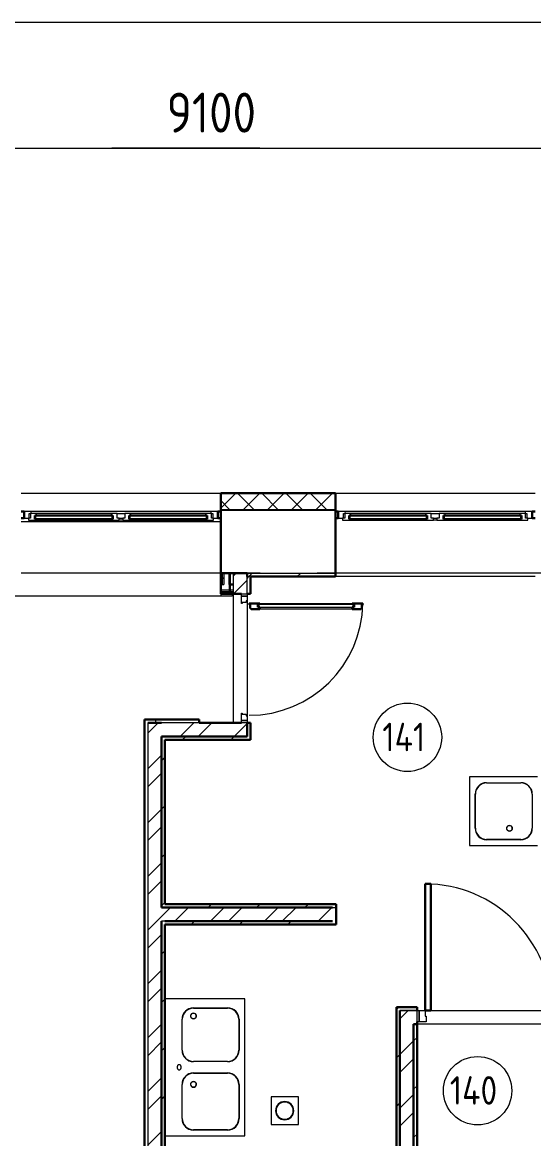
# Model space of a CAD drawing. Header units: millimetres. Extents: x -88595 to 880822, y -1054509 to -148035.
# Drawn here: x 199028 to 203511, y -240811 to -231021 of the extents above; entities that cross this region are included whole.
import ezdxf

# ---------------------------------------------------------------- set-up
doc = ezdxf.new("R2010")
doc.units = ezdxf.units.MM
doc.linetypes.add('ADSK_Линия сетки', pattern=[25, 20, -2.5, 0, -2.5])
for name, color, linetype, lineweight in [('_ Окна', 7, 'Continuous', 30), ('Двери', 7, 'Continuous', 9), ('Марки помещений', 7, 'Continuous', 20), ('Обобщенные модели', 7, 'Continuous', 18), ('Оборудование', 7, 'Continuous', 18), ('Ограждение', 7, 'Continuous', 9), ('Окна', 7, 'Continuous', 9), ('Оси', 7, 'Continuous', 9), ('Размеры', 7, 'Continuous', 9), ('Сантехника', 7, 'Continuous', 18), ('Стены внутренние', 7, 'Continuous', 18), ('Стены наружные', 7, 'Continuous', 18), ('Стены штриховка', 7, 'Continuous', 9)]:
    doc.layers.add(name, color=color, linetype=linetype, lineweight=lineweight)
doc.layers.add('Двери открывание', color=7, linetype='Continuous', lineweight=9, true_color=0xc0c0c0)
doc.styles.add('GOST Common_3', font='GOST_Common.ttf', dxfattribs={"width": 0.9, "height": 2.5})
doc.styles.add('GOST Common_4', font='GOST_Common.ttf', dxfattribs={"width": 0.9, "height": 3.5})

# ---------------------------------------------------------------- blocks, each defined once
blk = doc.blocks.new('1 этаж')
at = {"layer": '_ Окна'}
for p, q in [((235172.7, 693002.6), (235147.7, 693002.6)), ((235172.7, 692944.6), (235172.7, 693002.6)), ((235270.7, 692968.6), (235267.7, 692968.6)), ((235267.7, 692968.6), (235267.7, 692936.6)), ((235947.7, 692968.6), (235270.7, 692968.6)), ((235270.7, 692968.6), (235270.7, 692936.6)), ((235270.7, 692936.6), (235270.7, 692968.6)), ((235947.7, 692936.6), (235947.7, 692968.6)), ((235947.7, 692968.6), (235947.7, 692936.6)), ((235950.7, 692968.6), (235947.7, 692968.6)), ((235950.7, 692936.6), (235950.7, 692968.6)), ((236097.7, 692968.6), (236094.7, 692968.6)), ((236094.7, 692968.6), (236094.7, 692936.6)), ((236774.7, 692968.6), (236097.7, 692968.6)), ((236097.7, 692968.6), (236097.7, 692936.6)), ((236097.7, 692936.6), (236097.7, 692968.6)), ((236774.7, 692936.6), (236774.7, 692968.6)), ((236774.7, 692968.6), (236774.7, 692936.6)), ((236777.7, 692968.6), (236774.7, 692968.6)), ((236777.7, 692936.6), (236777.7, 692968.6)), ((236897.7, 693002.6), (236872.7, 693002.6)), ((236872.7, 693002.6), (236872.7, 692944.6)), ((237927.7, 693002.6), (237902.7, 693002.6)), ((237927.7, 692944.6), (237927.7, 693002.6)), ((238025.7, 692968.6), (238022.7, 692968.6)), ((238022.7, 692968.6), (238022.7, 692936.6)), ((238702.7, 692968.6), (238025.7, 692968.6)), ((238025.7, 692968.6), (238025.7, 692936.6)), ((238025.7, 692936.6), (238025.7, 692968.6)), ((238702.7, 692936.6), (238702.7, 692968.6)), ((238702.7, 692968.6), (238702.7, 692936.6)), ((238705.7, 692968.6), (238702.7, 692968.6)), ((238705.7, 692936.6), (238705.7, 692968.6)), ((238852.7, 692968.6), (238849.7, 692968.6)), ((238849.7, 692968.6), (238849.7, 692936.6)), ((239529.7, 692968.6), (238852.7, 692968.6)), ((238852.7, 692968.6), (238852.7, 692936.6)), ((238852.7, 692936.6), (238852.7, 692968.6)), ((239529.7, 692936.6), (239529.7, 692968.6)), ((239529.7, 692968.6), (239529.7, 692936.6)), ((239532.7, 692968.6), (239529.7, 692968.6)), ((239532.7, 692936.6), (239532.7, 692968.6)), ((239652.7, 693002.6), (239627.7, 693002.6)), ((239627.7, 693002.6), (239627.7, 692944.6)), ((235147.7, 692944.6), (235172.7, 692944.6)), ((235267.7, 692936.6), (235270.7, 692936.6)), ((235270.7, 692936.6), (235947.7, 692936.6)), ((235947.7, 692936.6), (235950.7, 692936.6)), ((236094.7, 692936.6), (236097.7, 692936.6)), ((236097.7, 692936.6), (236774.7, 692936.6)), ((236774.7, 692936.6), (236777.7, 692936.6)), ((236872.7, 692944.6), (236897.7, 692944.6)), ((237902.7, 692944.6), (237927.7, 692944.6)), ((238022.7, 692936.6), (238025.7, 692936.6)), ((238025.7, 692936.6), (238702.7, 692936.6)), ((238702.7, 692936.6), (238705.7, 692936.6)), ((238849.7, 692936.6), (238852.7, 692936.6)), ((238852.7, 692936.6), (239529.7, 692936.6)), ((239529.7, 692936.6), (239532.7, 692936.6)), ((239627.7, 692944.6), (239652.7, 692944.6))]:
    blk.add_line(p, q, dxfattribs=at)
at = {"layer": '_ Окна', "lineweight": 18}
for p, q in [((235232.2, 693002.6), (235172.7, 693002.6)), ((235172.7, 693002.6), (235172.7, 692944.6)), ((235218.7, 692944.6), (235218.7, 692985.6)), ((235218.7, 692985.6), (235230.7, 692985.6)), ((235230.7, 692985.6), (235230.7, 692944.6)), ((235281.2, 692985.6), (235230.7, 692985.6)), ((235236.7, 692985.6), (235232.2, 693002.6)), ((235267.7, 692936.6), (235267.7, 692968.6)), ((235267.7, 692968.6), (235285.7, 692968.6)), ((235285.7, 692968.6), (235281.2, 692985.6)), ((235937.3, 692985.6), (235932.7, 692968.6)), ((235932.7, 692968.6), (235950.7, 692968.6)), ((235987.7, 692985.6), (235937.3, 692985.6)), ((235950.7, 692968.6), (235950.7, 692936.6)), ((235987.7, 692944.6), (235987.7, 692985.6)), ((236057.7, 692985.6), (236057.7, 692944.6)), ((236108.2, 692985.6), (236057.7, 692985.6)), ((236094.7, 692936.6), (236094.7, 692968.6)), ((236094.7, 692968.6), (236112.7, 692968.6)), ((236112.7, 692968.6), (236108.2, 692985.6)), ((236764.3, 692985.6), (236759.7, 692968.6)), ((236759.7, 692968.6), (236777.7, 692968.6)), ((236814.7, 692985.6), (236764.3, 692985.6)), ((236777.7, 692968.6), (236777.7, 692936.6)), ((236813.3, 693002.6), (236808.7, 692985.6)), ((236872.7, 693002.6), (236813.3, 693002.6)), ((236814.7, 692944.6), (236814.7, 692985.6)), ((236814.7, 692985.6), (236826.7, 692985.6)), ((236826.7, 692985.6), (236826.7, 692944.6)), ((236872.7, 692944.6), (236872.7, 693002.6)), ((237987.2, 693002.6), (237927.7, 693002.6)), ((237927.7, 693002.6), (237927.7, 692944.6)), ((237973.7, 692944.6), (237973.7, 692985.6)), ((237973.7, 692985.6), (237985.7, 692985.6)), ((237985.7, 692985.6), (237985.7, 692944.6)), ((238036.2, 692985.6), (237985.7, 692985.6)), ((237991.7, 692985.6), (237987.2, 693002.6)), ((238022.7, 692936.6), (238022.7, 692968.6)), ((238022.7, 692968.6), (238040.7, 692968.6)), ((238040.7, 692968.6), (238036.2, 692985.6)), ((238692.3, 692985.6), (238687.7, 692968.6)), ((238687.7, 692968.6), (238705.7, 692968.6)), ((238742.7, 692985.6), (238692.3, 692985.6)), ((238705.7, 692968.6), (238705.7, 692936.6)), ((238742.7, 692944.6), (238742.7, 692985.6)), ((238812.7, 692985.6), (238812.7, 692944.6)), ((238863.2, 692985.6), (238812.7, 692985.6)), ((238849.7, 692936.6), (238849.7, 692968.6)), ((238849.7, 692968.6), (238867.7, 692968.6)), ((238867.7, 692968.6), (238863.2, 692985.6)), ((239519.3, 692985.6), (239514.7, 692968.6)), ((239514.7, 692968.6), (239532.7, 692968.6)), ((239569.7, 692985.6), (239519.3, 692985.6)), ((239532.7, 692968.6), (239532.7, 692936.6)), ((239568.3, 693002.6), (239563.7, 692985.6)), ((239627.7, 693002.6), (239568.3, 693002.6)), ((239569.7, 692944.6), (239569.7, 692985.6)), ((239569.7, 692985.6), (239581.7, 692985.6)), ((239581.7, 692985.6), (239581.7, 692944.6)), ((239627.7, 692944.6), (239627.7, 693002.6)), ((235172.7, 692944.6), (235210.7, 692944.6)), ((235230.7, 692944.6), (235210.7, 692944.6)), ((235210.7, 692944.6), (235210.7, 692927.6)), ((235210.7, 692927.6), (235266.7, 692927.6)), ((235266.7, 692927.6), (235267.7, 692928.6)), ((235285.7, 692936.6), (235267.7, 692936.6)), ((235267.7, 692928.6), (235268.7, 692927.6)), ((235268.7, 692927.6), (235283.3, 692927.6)), ((235283.3, 692927.6), (235285.7, 692936.6)), ((235950.7, 692936.6), (235932.7, 692936.6)), ((235932.7, 692936.6), (235935.1, 692927.6)), ((235935.1, 692927.6), (235949.7, 692927.6)), ((235949.7, 692927.6), (235950.7, 692928.6)), ((235950.7, 692928.6), (235951.7, 692927.6)), ((235951.7, 692927.6), (236007.7, 692927.6)), ((236007.7, 692944.6), (235987.7, 692944.6)), ((236007.7, 692927.6), (236007.7, 692944.6)), ((236057.7, 692944.6), (236037.7, 692944.6)), ((236037.7, 692944.6), (236037.7, 692927.6)), ((236037.7, 692927.6), (236093.7, 692927.6)), ((236093.7, 692927.6), (236094.7, 692928.6)), ((236112.7, 692936.6), (236094.7, 692936.6)), ((236094.7, 692928.6), (236095.7, 692927.6)), ((236095.7, 692927.6), (236110.3, 692927.6)), ((236110.3, 692927.6), (236112.7, 692936.6)), ((236777.7, 692936.6), (236759.7, 692936.6)), ((236759.7, 692936.6), (236762.1, 692927.6)), ((236762.1, 692927.6), (236776.7, 692927.6)), ((236776.7, 692927.6), (236777.7, 692928.6)), ((236777.7, 692928.6), (236778.7, 692927.6)), ((236778.7, 692927.6), (236834.7, 692927.6)), ((236834.7, 692944.6), (236814.7, 692944.6)), ((236834.7, 692927.6), (236834.7, 692944.6)), ((236834.7, 692944.6), (236872.7, 692944.6)), ((237927.7, 692944.6), (237965.7, 692944.6)), ((237985.7, 692944.6), (237965.7, 692944.6)), ((237965.7, 692944.6), (237965.7, 692927.6)), ((237965.7, 692927.6), (238021.7, 692927.6)), ((238021.7, 692927.6), (238022.7, 692928.6)), ((238040.7, 692936.6), (238022.7, 692936.6)), ((238022.7, 692928.6), (238023.7, 692927.6)), ((238023.7, 692927.6), (238038.3, 692927.6)), ((238038.3, 692927.6), (238040.7, 692936.6)), ((238705.7, 692936.6), (238687.7, 692936.6)), ((238687.7, 692936.6), (238690.1, 692927.6)), ((238690.1, 692927.6), (238704.7, 692927.6)), ((238704.7, 692927.6), (238705.7, 692928.6)), ((238705.7, 692928.6), (238706.7, 692927.6)), ((238706.7, 692927.6), (238762.7, 692927.6)), ((238762.7, 692944.6), (238742.7, 692944.6)), ((238762.7, 692927.6), (238762.7, 692944.6)), ((238812.7, 692944.6), (238792.7, 692944.6)), ((238792.7, 692944.6), (238792.7, 692927.6)), ((238792.7, 692927.6), (238848.7, 692927.6)), ((238848.7, 692927.6), (238849.7, 692928.6)), ((238867.7, 692936.6), (238849.7, 692936.6)), ((238849.7, 692928.6), (238850.7, 692927.6)), ((238850.7, 692927.6), (238865.3, 692927.6)), ((238865.3, 692927.6), (238867.7, 692936.6)), ((239532.7, 692936.6), (239514.7, 692936.6)), ((239514.7, 692936.6), (239517.1, 692927.6)), ((239517.1, 692927.6), (239531.7, 692927.6)), ((239531.7, 692927.6), (239532.7, 692928.6)), ((239532.7, 692928.6), (239533.7, 692927.6)), ((239533.7, 692927.6), (239589.7, 692927.6)), ((239589.7, 692944.6), (239569.7, 692944.6)), ((239589.7, 692927.6), (239589.7, 692944.6)), ((239589.7, 692944.6), (239627.7, 692944.6))]:
    blk.add_line(p, q, dxfattribs=at)
at = {"layer": 'Двери'}
for p, q in [((237077.7, 692260.6), (237077.7, 692280.6)), ((237077.7, 692280.6), (237127.7, 692280.6)), ((237127.7, 692280.6), (237127.7, 692260.6)), ((237127.7, 692260.6), (237077.7, 692260.6)), ((237077.7, 692260.6), (237127.7, 692260.6)), ((237077.7, 692196.6), (237077.7, 692260.6)), ((237085.7, 692196.6), (237077.7, 692196.6)), ((237085.7, 692205.6), (237085.7, 692196.6)), ((237119.7, 692205.6), (237085.7, 692205.6)), ((237119.7, 692219.6), (237119.7, 692205.6)), ((237127.7, 692219.6), (237119.7, 692219.6)), ((237127.7, 692260.6), (237127.7, 692219.6)), ((237221.7, 692187.6), (237221.7, 692163.6)), ((238067.7, 692187.6), (237221.7, 692187.6)), ((237239.7, 692196.6), (238049.7, 692196.6)), ((238067.7, 692163.6), (238067.7, 692187.6)), ((237221.7, 692163.6), (238067.7, 692163.6)), ((238049.7, 692146.6), (237239.7, 692146.6)), ((237077.7, 691234.6), (237085.7, 691234.6)), ((237077.7, 691170.6), (237077.7, 691234.6)), ((237085.7, 691234.6), (237085.7, 691225.6)), ((237085.7, 691225.6), (237119.7, 691225.6)), ((237119.7, 691225.6), (237119.7, 691211.6)), ((237119.7, 691211.6), (237127.7, 691211.6)), ((237127.7, 691211.6), (237127.7, 691170.6)), ((237077.7, 691170.6), (237127.7, 691170.6)), ((237077.7, 691150.6), (237077.7, 691170.6)), ((237127.7, 691170.6), (237077.7, 691170.6)), ((237127.7, 691150.6), (237077.7, 691150.6)), ((237127.7, 691170.6), (237127.7, 691150.6)), ((238617.7, 688627.6), (238637.7, 688627.6)), ((238617.7, 688527.6), (238617.7, 688627.6)), ((238637.7, 688627.6), (238687.7, 688627.6)), ((238637.7, 688527.6), (238637.7, 688627.6)), ((238637.7, 688627.6), (238637.7, 688527.6)), ((238687.7, 688627.6), (238687.7, 688577.6)), ((238687.7, 688577.6), (238697.7, 688577.6)), ((238697.7, 688577.6), (238697.7, 688527.6)), ((238637.7, 688527.6), (238617.7, 688527.6)), ((238697.7, 688527.6), (238637.7, 688527.6))]:
    blk.add_line(p, q, dxfattribs=at)
at = {"layer": 'Двери', "lineweight": 30}
for p, q in [((237145.7, 692196.6), (237239.7, 692196.6)), ((237145.7, 692188.6), (237145.7, 692196.6)), ((237154.7, 692188.6), (237145.7, 692188.6)), ((237154.7, 692154.6), (237154.7, 692188.6)), ((237221.7, 692187.6), (237239.7, 692187.6)), ((237221.7, 692163.6), (237221.7, 692187.6)), ((237239.7, 692187.6), (237239.7, 692196.6)), ((238049.7, 692196.6), (238143.7, 692196.6)), ((238049.7, 692187.6), (238049.7, 692196.6)), ((238067.7, 692187.6), (238049.7, 692187.6)), ((238067.7, 692163.6), (238067.7, 692187.6)), ((238134.7, 692188.6), (238134.7, 692154.6)), ((238143.7, 692188.6), (238134.7, 692188.6)), ((238143.7, 692196.6), (238143.7, 692188.6)), ((237163.7, 692154.6), (237154.7, 692154.6)), ((237163.7, 692146.6), (237163.7, 692154.6)), ((237239.7, 692146.6), (237163.7, 692146.6)), ((237239.7, 692163.6), (237221.7, 692163.6)), ((237239.7, 692146.6), (237239.7, 692163.6)), ((238049.7, 692163.6), (238067.7, 692163.6)), ((238049.7, 692146.6), (238049.7, 692163.6)), ((238125.7, 692146.6), (238049.7, 692146.6)), ((238125.7, 692154.6), (238125.7, 692146.6)), ((238134.7, 692154.6), (238125.7, 692154.6)), ((238687.7, 689737.6), (238737.7, 689737.6)), ((238687.7, 688627.6), (238687.7, 689737.6)), ((238737.7, 689737.6), (238737.7, 688627.6)), ((238737.7, 688627.6), (238687.7, 688627.6))]:
    blk.add_line(p, q, dxfattribs=at)
at = {"layer": 'Двери'}
blk.add_arc((238687.7, 688627.6), 1110, 0, 90, dxfattribs=at)
at = {"layer": 'Двери открывание'}
blk.add_arc((237145.7, 692214.6), 998, 270, 358.96655, dxfattribs=at)
at = {"layer": 'Марки помещений'}
for centre in [(238533.8, 691023.6), (239148.8, 687924.3)]:
    blk.add_circle(centre, 300, dxfattribs=at)
at = {"layer": 'Обобщенные модели', "lineweight": 9}
for p, q in [((239403.9, 690218.2), (239403.9, 690233)), ((239404.3, 690233.8), (239412.6, 690245.3)), ((239412.6, 690206), (239404.3, 690217.4)), ((239413.6, 690246), (239427.7, 690250.6)), ((239427.7, 690250.6), (239441.8, 690246)), ((239442.8, 690245.3), (239451.1, 690233.8)), ((239451.1, 690217.4), (239442.8, 690206)), ((239451.5, 690233), (239451.5, 690218.2)), ((239427.7, 690200.6), (239413.6, 690205.2)), ((239441.8, 690205.2), (239427.7, 690200.6)), ((236633.9, 688572.2), (236633.9, 688587)), ((236634.3, 688587.8), (236642.6, 688599.2)), ((236642.6, 688560), (236634.3, 688571.4)), ((236643.6, 688600), (236657.7, 688604.6)), ((236657.7, 688554.6), (236643.6, 688559.2)), ((236657.7, 688604.6), (236671.8, 688600)), ((236671.8, 688559.2), (236657.7, 688554.6)), ((236672.8, 688599.2), (236681.1, 688587.8)), ((236681.1, 688571.4), (236672.8, 688560)), ((236681.5, 688587), (236681.5, 688572.2)), ((236633.9, 687972.2), (236633.9, 687987)), ((236634.3, 687987.8), (236642.6, 687999.2)), ((236642.6, 687960), (236634.3, 687971.4)), ((236643.6, 688000), (236657.7, 688004.6)), ((236657.7, 688004.6), (236671.8, 688000)), ((236672.8, 687999.2), (236681.1, 687987.8)), ((236681.1, 687971.4), (236672.8, 687960)), ((236681.5, 687987), (236681.5, 687972.2)), ((236657.7, 687954.6), (236643.6, 687959.2)), ((236671.8, 687959.2), (236657.7, 687954.6))]:
    blk.add_line(p, q, dxfattribs=at)
at = {"layer": 'Ограждение'}
for p, q in [((236897.7, 692912.6), (235147.7, 692912.6)), ((236897.7, 692462.6), (235147.7, 692462.6)), ((236897.7, 692282.6), (236897.7, 692262.6)), ((236997.7, 692280.6), (236997.7, 692262.6)), ((236997.7, 692262.6), (222797.7, 692262.6)), ((236897.7, 692262.6), (235147.7, 692262.6))]:
    blk.add_line(p, q, dxfattribs=at)
at = {"layer": 'Окна'}
for p, q in [((236813.3, 693002.6), (235232.2, 693002.6)), ((235937.3, 692985.6), (235281.2, 692985.6)), ((235987.7, 692985.6), (236057.7, 692985.6)), ((236764.3, 692985.6), (236108.2, 692985.6)), ((239568.3, 693002.6), (237987.2, 693002.6)), ((238692.3, 692985.6), (238036.2, 692985.6)), ((238742.7, 692985.6), (238812.7, 692985.6)), ((239519.3, 692985.6), (238863.2, 692985.6)), ((235266.7, 692927.6), (235268.7, 692927.6)), ((235283.3, 692927.6), (235935.1, 692927.6)), ((235949.7, 692927.6), (235951.7, 692927.6)), ((236007.7, 692944.6), (236037.7, 692944.6)), ((236037.7, 692927.6), (236007.7, 692927.6)), ((236093.7, 692927.6), (236095.7, 692927.6)), ((236110.3, 692927.6), (236762.1, 692927.6)), ((236776.7, 692927.6), (236778.7, 692927.6)), ((238021.7, 692927.6), (238023.7, 692927.6)), ((238038.3, 692927.6), (238690.1, 692927.6)), ((238704.7, 692927.6), (238706.7, 692927.6)), ((238762.7, 692944.6), (238792.7, 692944.6)), ((238792.7, 692927.6), (238762.7, 692927.6)), ((238848.7, 692927.6), (238850.7, 692927.6)), ((238865.3, 692927.6), (239517.1, 692927.6)), ((239531.7, 692927.6), (239533.7, 692927.6))]:
    blk.add_line(p, q, dxfattribs=at)
at = {"layer": 'Оси', "linetype": 'ADSK_Линия сетки', "ltscale": 100}
blk.add_line((247242.7, 692462.6), (175520.4, 692462.6), dxfattribs=at)
at = {"layer": 'Размеры', "lineweight": 20}
for p, q in [((189442.7, 697293.9), (243342.7, 697293.9)), ((231392.7, 696189.7), (240492.7, 696189.7)), ((236423, 696189.7), (235942.7, 696189.7)), ((237240.4, 696189.7), (236423, 696189.7))]:
    blk.add_line(p, q, dxfattribs=at)
at = {"layer": 'Сантехника'}
for p, q in [((239077.7, 690675.6), (239077.7, 690075.6)), ((239672.7, 690675.6), (239077.7, 690675.6)), ((239227.7, 690625.6), (239527.7, 690625.6)), ((239227.7, 690623.6), (239527.7, 690623.6)), ((239127.7, 690225.6), (239127.7, 690525.6)), ((239129.7, 690225.6), (239129.7, 690525.6)), ((239625.7, 690525.6), (239625.7, 690225.6)), ((239627.7, 690525.6), (239627.7, 690225.6)), ((239527.7, 690127.6), (239227.7, 690127.6)), ((239527.7, 690125.6), (239227.7, 690125.6)), ((239077.7, 690075.6), (239672.7, 690075.6)), ((236407.7, 688729.6), (236412.7, 688729.6)), ((237107.7, 688729.6), (236412.7, 688729.6)), ((236412.7, 687529.6), (236412.7, 688729.6)), ((236657.7, 688650.3), (236957.7, 688650.3)), ((236657.7, 688648.3), (236957.7, 688648.3)), ((237107.7, 687529.6), (237107.7, 688729.6)), ((236557.7, 688279.6), (236557.7, 688550.3)), ((236559.7, 688279.6), (236559.7, 688550.3)), ((237055.7, 688550.3), (237055.7, 688279.6)), ((237057.7, 688550.3), (237057.7, 688279.6)), ((236957.7, 688181.6), (236657.7, 688181.6)), ((236957.7, 688179.6), (236657.7, 688179.6)), ((236657.7, 688079.6), (236957.7, 688079.6)), ((236657.7, 688077.6), (236957.7, 688077.6)), ((236557.7, 687679.6), (236557.7, 687979.6)), ((236559.7, 687679.6), (236559.7, 687979.6)), ((237055.7, 687979.6), (237055.7, 687679.6)), ((237057.7, 687979.6), (237057.7, 687679.6)), ((237577.7, 687869.2), (237337.7, 687869.2)), ((237337.7, 687869.2), (237337.7, 687629.2)), ((237577.7, 687629.2), (237577.7, 687869.2)), ((236957.7, 687581.6), (236657.7, 687581.6)), ((236957.7, 687579.6), (236657.7, 687579.6)), ((237337.7, 687629.2), (237577.7, 687629.2)), ((236412.7, 687529.6), (236407.7, 687529.6)), ((236412.7, 687529.6), (237107.7, 687529.6))]:
    blk.add_line(p, q, dxfattribs=at)
at = {"layer": 'Сантехника', "flags": 128}
for points in [[(236532.7, 688104.6), (236529.8, 688105.1), (236527, 688106.5), (236524.4, 688108.8), (236522.1, 688111.9), (236520.2, 688115.7), (236518.9, 688120), (236518, 688124.7), (236517.7, 688129.6), (236518, 688134.5), (236518.9, 688139.2), (236520.2, 688143.5), (236522.1, 688147.3), (236524.4, 688150.4), (236527, 688152.7), (236529.8, 688154.1), (236532.7, 688154.6)], [(236532.7, 688154.6), (236535.6, 688154.1), (236538.5, 688152.7), (236541, 688150.4), (236543.3, 688147.3), (236545.2, 688143.5), (236546.6, 688139.2), (236547.4, 688134.5), (236547.7, 688129.6), (236547.4, 688124.7), (236546.6, 688120), (236545.2, 688115.7), (236543.3, 688111.9), (236541, 688108.8), (236538.5, 688106.5), (236535.6, 688105.1), (236532.7, 688104.6)]]:
    blk.add_lwpolyline(points, dxfattribs=at)
at = {"layer": 'Сантехника'}
for centre, radius, start, end in [((239227.7, 690525.6), 100, 90, 180), ((239227.7, 690525.6), 98, 90, 180), ((239527.7, 690525.6), 100, 0, 90), ((239527.7, 690525.6), 98, 0, 90), ((239227.7, 690225.6), 100, 180, 270), ((239227.7, 690225.6), 98, 180, 270), ((239427.7, 690225.6), 25, 90, 270), ((239427.7, 690225.6), 25, 270, 90), ((239527.7, 690225.6), 100, 270, 0), ((239527.7, 690225.6), 98, 270, 0), ((236657.7, 688550.3), 100, 90, 180), ((236657.7, 688550.3), 98, 90, 180), ((236957.7, 688550.3), 100, 0, 90), ((236957.7, 688550.3), 98, 0, 90), ((236657.7, 688579.6), 25, 90, 270), ((236657.7, 688579.6), 25, 270, 90), ((236657.7, 688279.6), 100, 180, 270), ((236657.7, 688279.6), 98, 180, 270), ((236957.7, 688279.6), 100, 270, 0), ((236957.7, 688279.6), 98, 270, 0), ((236657.7, 687979.6), 100, 90, 180), ((236657.7, 687979.6), 98, 90, 180), ((236957.7, 687979.6), 100, 0, 90), ((236957.7, 687979.6), 98, 0, 90), ((236657.7, 687979.6), 25, 90, 270), ((236657.7, 687979.6), 25, 270, 90), ((237457.7, 687749.2), 80, 0, 180), ((237457.7, 687749.2), 75, 0, 180), ((237457.7, 687749.2), 75, 154.97124, 160.02876), ((237457.7, 687749.2), 75, 109.97124, 115.02876), ((237457.7, 687749.2), 75, 64.97124, 70.02876), ((237457.7, 687749.2), 75, 19.97124, 25.02876), ((236657.7, 687679.6), 100, 180, 270), ((236657.7, 687679.6), 98, 180, 270), ((236957.7, 687679.6), 100, 270, 0), ((236957.7, 687679.6), 98, 270, 0), ((237457.7, 687749.2), 80, 180, 0), ((237457.7, 687749.2), 75, 180, 0), ((237457.7, 687749.2), 75, 199.97124, 205.02876), ((237457.7, 687749.2), 75, 244.97124, 250.02876), ((237457.7, 687749.2), 75, 289.97124, 295.02876), ((237457.7, 687749.2), 75, 334.97124, 340.02876)]:
    blk.add_arc(centre, radius, start, end, dxfattribs=at)
at = {"layer": 'Стены внутренние'}
for p, q in [((235147.7, 693164.6), (236897.7, 693164.6)), ((237902.7, 693164.6), (239652.7, 693164.6)), ((237902.7, 693012.6), (236897.7, 693012.6)), ((237127.7, 692462.6), (237902.7, 692462.6))]:
    blk.add_line(p, q, dxfattribs=at)
at = {"layer": 'Стены внутренние', "lineweight": 30}
for p, q in [((237902.7, 693164.6), (236897.7, 693164.6)), ((236897.7, 693164.6), (236897.7, 693022.6)), ((237902.7, 693022.6), (237902.7, 693164.6)), ((236897.7, 692462.6), (236897.7, 693012.6)), ((237902.7, 692462.6), (237902.7, 693012.6)), ((236972.7, 692462.6), (236977.7, 692462.6))]:
    blk.add_line(p, q, dxfattribs=at)
at = {"layer": 'Стены внутренние', "linetype": 'Continuous', "lineweight": 9}
for p, q in [((236899.7, 693037.3), (237025, 693162.6)), ((237186.7, 693022.6), (237046.7, 693162.6)), ((237093.9, 693162.6), (237092.8, 693164.6)), ((237097.1, 693022.6), (237237.1, 693162.6)), ((237398.8, 693022.6), (237258.8, 693162.6)), ((237309.3, 693022.6), (237449.3, 693162.6)), ((237610.9, 693022.6), (237470.9, 693162.6)), ((237521.4, 693022.6), (237661.4, 693162.6)), ((237823.1, 693022.6), (237683.1, 693162.6)), ((237733.5, 693022.6), (237873.5, 693162.6)), ((237900.7, 693157.1), (237895.2, 693162.6)), ((236974.5, 693022.6), (236899.7, 693097.4))]:
    blk.add_line(p, q, dxfattribs=at)
at = {"layer": 'Стены наружные', "lineweight": 30}
for p, q in [((236897.7, 693022.6), (236897.7, 693012.6)), ((237902.7, 693012.6), (237902.7, 693022.6)), ((236897.7, 692462.6), (236897.7, 692287.6)), ((236972.7, 692462.6), (236897.7, 692462.6)), ((236972.7, 692362.6), (236972.7, 692462.6)), ((237127.7, 692462.6), (236977.7, 692462.6)), ((236977.7, 692462.6), (236977.7, 692287.6)), ((237127.7, 692432.6), (237127.7, 692462.6)), ((237157.7, 692432.6), (237902.7, 692432.6)), ((237157.7, 692280.6), (237157.7, 692432.6)), ((237902.7, 692432.6), (237902.7, 692462.6)), ((236897.7, 692282.6), (236897.7, 692287.6)), ((236897.7, 692282.6), (236977.7, 692282.6)), ((236972.7, 692362.6), (237007.7, 692362.6)), ((236977.7, 692287.6), (237007.7, 692287.6)), ((236977.7, 692282.6), (236977.7, 692280.6)), ((236977.7, 692280.6), (237077.7, 692280.6)), ((237127.7, 692280.6), (237157.7, 692280.6)), ((236227.7, 691180.6), (236227.7, 686807.6)), ((236707.7, 691180.6), (236227.7, 691180.6)), ((236377.7, 691150.6), (236257.7, 691150.6)), ((236707.7, 691150.6), (236707.7, 691180.6)), ((237077.7, 691150.6), (236707.7, 691150.6)), ((237127.7, 691030.6), (237127.7, 691150.6)), ((237157.7, 691150.6), (237127.7, 691150.6)), ((237157.7, 691000.6), (237157.7, 691150.6)), ((236377.7, 689530.6), (236377.7, 691030.6)), ((236377.7, 691030.6), (237127.7, 691030.6)), ((236407.7, 689560.6), (236407.7, 691000.6)), ((236407.7, 691000.6), (237157.7, 691000.6)), ((237877.7, 689530.6), (236377.7, 689530.6)), ((237907.7, 689560.6), (236407.7, 689560.6)), ((237907.7, 689380.6), (237907.7, 689560.6)), ((236377.7, 686957.6), (236377.7, 689410.6)), ((236407.7, 689410.6), (237877.7, 689410.6)), ((236407.7, 686987.6), (236407.7, 689380.6)), ((236407.7, 689380.6), (237907.7, 689380.6)), ((238617.7, 688657.6), (238437.7, 688657.6)), ((238437.7, 688657.6), (238437.7, 686987.6)), ((238617.7, 688627.6), (238617.7, 688657.6)), ((238467.7, 686957.6), (238467.7, 688627.6)), ((238587.7, 688507.6), (238617.7, 688507.6)), ((238587.7, 688507.6), (238587.7, 686957.6)), ((238617.7, 688507.6), (238587.7, 688507.6)), ((238617.7, 688507.6), (238617.7, 688527.6)), ((238617.7, 686937.6), (238617.7, 688507.6))]:
    blk.add_line(p, q, dxfattribs=at)
at = {"layer": 'Стены наружные', "linetype": 'Continuous', "lineweight": 9}
for p, q in [((236897.7, 692398.9), (236910.2, 692411.4)), ((236910.2, 692411.4), (236922.7, 692423.9)), ((237007.7, 692438.9), (237031.4, 692462.6)), ((237007.7, 692281.8), (237127.7, 692401.8)), ((237127.7, 692416.8), (237143.5, 692432.6)), ((237143.5, 692432.6), (237173.5, 692462.6)), ((237567.8, 692432.6), (237597.8, 692462.6)), ((236998.5, 692287.6), (237007.7, 692296.8)), ((236257.7, 691060.3), (236348, 691150.6)), ((236328.7, 691150.6), (236328.7, 691180.6)), ((236542.3, 691030.6), (236662.3, 691150.6)), ((236699.5, 691030.6), (236819.5, 691150.6)), ((237013.8, 691030.6), (237127.7, 691144.5)), ((237127.7, 691144), (237134.3, 691150.6)), ((236560.1, 691000.6), (236590.1, 691030.6)), ((236984.3, 691000.6), (237014.3, 691030.6)), ((236257.7, 690746), (236377.7, 690866)), ((236377.7, 690818.3), (236407.7, 690848.3)), ((236257.7, 690588.8), (236377.7, 690708.8)), ((236377.7, 690394), (236407.7, 690424)), ((236257.7, 690274.5), (236377.7, 690394.5)), ((236257.7, 690117.4), (236377.7, 690237.4)), ((236257.7, 689803.1), (236377.7, 689923.1)), ((236377.7, 689969.7), (236407.7, 689999.7)), ((236257.7, 689645.9), (236377.7, 689765.9)), ((236377.7, 689545.5), (236392.8, 689560.6)), ((236377.7, 689451.6), (236456.7, 689530.6)), ((236392.8, 689560.6), (236407.7, 689575.5)), ((236493.9, 689410.6), (236613.9, 689530.6)), ((236787.1, 689530.6), (236817.1, 689560.6)), ((236808.2, 689410.6), (236928.2, 689530.6)), ((236965.3, 689410.6), (237085.3, 689530.6)), ((237211.4, 689530.6), (237241.4, 689560.6)), ((237279.6, 689410.6), (237399.6, 689530.6)), ((237436.8, 689410.6), (237556.8, 689530.6)), ((237635.6, 689530.6), (237665.6, 689560.6)), ((237751.1, 689410.6), (237871.1, 689530.6)), ((236257.7, 689331.6), (236377.7, 689451.6)), ((236637.1, 689380.6), (236667.1, 689410.6)), ((237061.4, 689380.6), (237091.4, 689410.6)), ((237485.6, 689380.6), (237515.6, 689410.6)), ((236257.7, 689174.4), (236377.7, 689294.4)), ((236377.7, 689121.2), (236407.7, 689151.2)), ((236257.7, 688860.1), (236377.7, 688980.1)), ((236257.7, 688703), (236377.7, 688823)), ((236377.7, 688696.9), (236407.7, 688726.9)), ((238437.7, 688635.6), (238459.7, 688657.6)), ((238467.7, 688555.7), (238539.6, 688627.6)), ((236257.7, 688388.7), (236377.7, 688508.7)), ((238467.7, 688241.4), (238587.7, 688361.4)), ((238587.7, 688361.4), (238617.7, 688391.4)), ((236257.7, 688231.5), (236377.7, 688351.5)), ((236377.7, 688272.7), (236407.7, 688302.7)), ((238437.7, 688211.4), (238467.7, 688241.4)), ((238467.7, 688084.2), (238587.7, 688204.2)), ((236257.7, 687917.2), (236377.7, 688037.2)), ((238587.7, 687937.1), (238617.7, 687967.1)), ((236257.7, 687760.1), (236377.7, 687880.1)), ((236377.7, 687848.4), (236407.7, 687878.4)), ((238467.7, 687769.9), (238587.7, 687889.9)), ((238437.7, 687787.1), (238467.7, 687817.1)), ((238467.7, 687612.7), (238587.7, 687732.7)), ((236257.7, 687445.7), (236377.7, 687565.7)), ((238587.7, 687512.8), (238617.7, 687542.8))]:
    blk.add_line(p, q, dxfattribs=at)
at = {"layer": 'Стены наружные'}
for p, q in [((239652.7, 692432.6), (237902.7, 692432.6)), ((237007.7, 691150.6), (237007.7, 692280.6)), ((237127.7, 692219.6), (237127.7, 691211.6)), ((238737.7, 688627.6), (239797.7, 688627.6)), ((239867.7, 688507.6), (238617.7, 688507.6))]:
    blk.add_line(p, q, dxfattribs=at)
at = {"layer": 'Стены штриховка'}
for p, q in [((236899.7, 693022.6), (236899.7, 693162.6)), ((236899.7, 693162.6), (237900.7, 693162.6)), ((237900.7, 693162.6), (237900.7, 693022.6)), ((236897.7, 693022.6), (237902.7, 693022.6)), ((236910.2, 692462.6), (236910.2, 692362.6)), ((236922.7, 692462.6), (236922.7, 692362.6)), ((237007.7, 692280.6), (237007.7, 692462.6)), ((237127.7, 692280.6), (237127.7, 692432.6)), ((236897.7, 692362.6), (236922.7, 692362.6)), ((237007.7, 692312.6), (236897.7, 692312.6)), ((237007.7, 692300.1), (236897.7, 692300.1)), ((236977.7, 692287.6), (236897.7, 692287.6)), ((236897.7, 692287.6), (236977.7, 692287.6)), ((236977.7, 692282.6), (236977.7, 692287.6)), ((236257.7, 691150.6), (236257.7, 686957.6)), ((236707.7, 691150.6), (236377.7, 691150.6)), ((237877.7, 689530.6), (237907.7, 689530.6)), ((236407.7, 689410.6), (236377.7, 689410.6)), ((238617.7, 688627.6), (238467.7, 688627.6)), ((238467.7, 688627.6), (238617.7, 688627.6))]:
    blk.add_line(p, q, dxfattribs=at)
at = {"layer": 'Марки помещений', "style": 'GOST Common_3', "width": 0.9}
for s, p in [('141', (238313.7, 690901.3)), ('140', (238905.3, 687802))]:
    blk.add_text(s, height=250, dxfattribs=at).set_placement(p)
at = {"layer": 'Размеры', "lineweight": 20, "insert": (236423, 696677.1), "char_height": 350, "width": 980.828, "attachment_point": 1, "line_spacing_factor": 1.022761, "style": 'GOST Common_4'}
blk.add_mtext('9100', dxfattribs=at)

msp = doc.modelspace()

# ---------------------------------------------------------------- block references
at = {"layer": 'Оборудование', "color": 5, "true_color": 0x0000ff}
msp.add_blockref('1 этаж', (-36129.5, -928314.5), dxfattribs=at)

doc.saveas('drawing.dxf')
